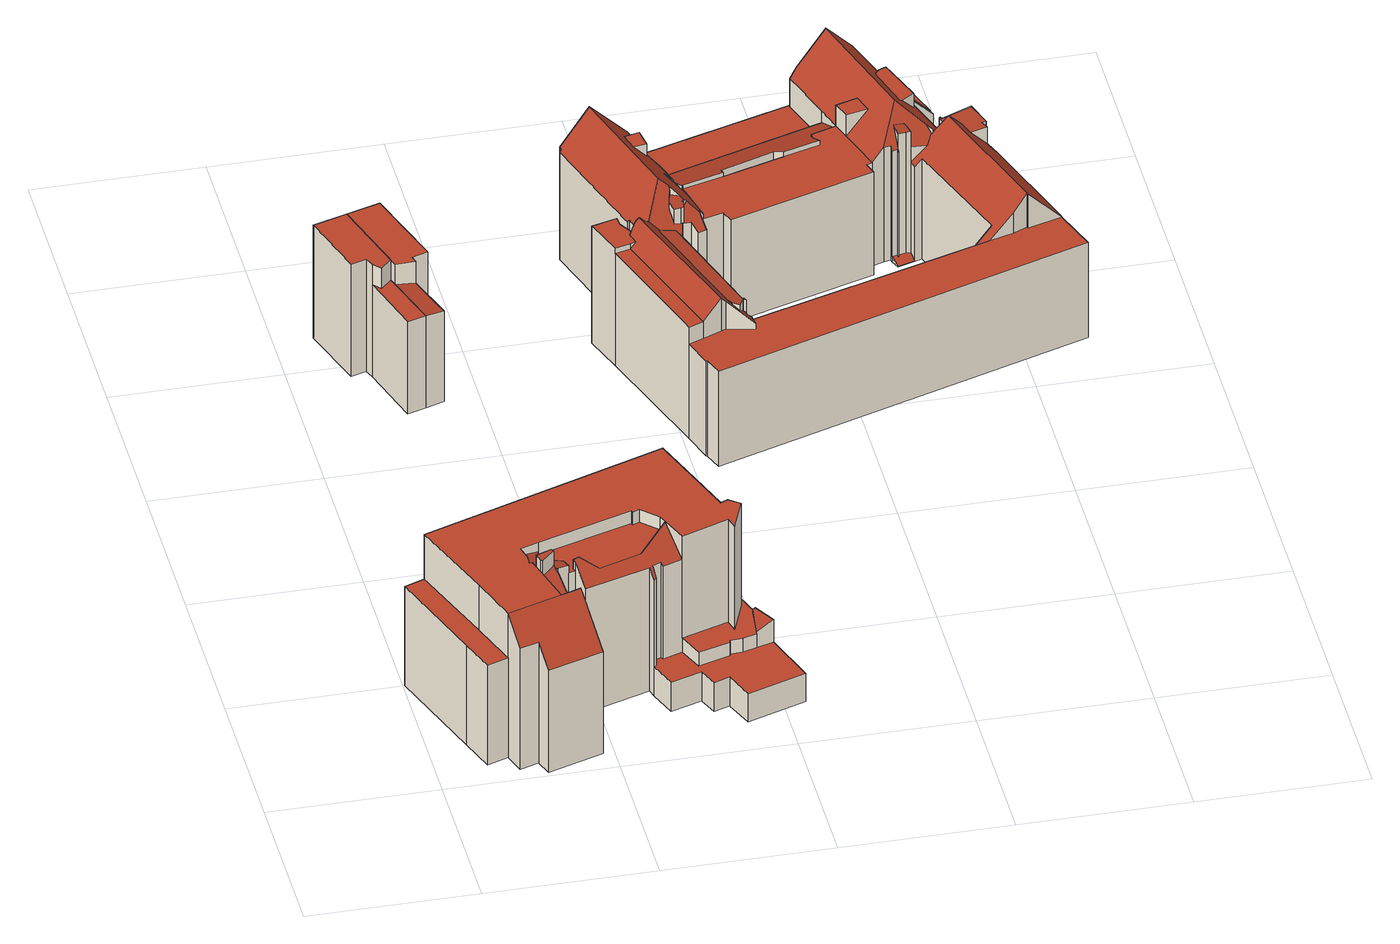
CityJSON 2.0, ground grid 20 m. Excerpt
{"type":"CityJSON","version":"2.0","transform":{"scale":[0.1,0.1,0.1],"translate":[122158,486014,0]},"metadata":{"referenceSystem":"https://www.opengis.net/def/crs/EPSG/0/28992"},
"CityObjects":{
"building1":{"type":"Building","attributes":{"aantal_verblijfsobjecten":10,"bouwjaar":1900,"gebruiksdoel":"woonfunctie","oppervlakte_max":446,"oppervlakte_min":137,"rdf_seealso":"http://bag.basisregistraties.overheid.nl/bag/id/pand/0363100012182001","rf_extrusion_mode":"standard","rf_force_lod11":false,"rf_h_ground":0.397,"rf_h_pc_98p":0,"rf_h_roof_50p":19.77,"rf_h_roof_70p":19.85,"rf_h_roof_max":20.08,"rf_h_roof_min":4.27,"rf_h_roof_ridge":21.34,"rf_is_glass_roof":false,"rf_nodata_frac":0.12,"rf_nodata_r":0,"rf_pc_select":"_HIGHEST_YET_INSUFFICIENT_COVERAGE","rf_pc_year":0,"rf_pointcloud_unusable":false,"rf_pt_density":17.33,"rf_ridgelines":3,"rf_rmse_lod22":0.265,"rf_roof_planes":31,"rf_roof_type":"slanted","rf_success":true,"rf_t_run":213,"rf_volume_lod22":11363.54,"status":"Pand in gebruik"},"children":["building1-1"]},
"building1-1":{"type":"BuildingPart","parents":["building1"],"geometry":[{"type":"Solid","lod":"2.2","boundaries":[[[[0,1,2,3,4,5,6,7,8,9,10,11,12,13,14,15,16,17,18,19,20,21,22,23,24,25,26,27,28,29]],[[30,8,7,31]],[[32,9,8,30]],[[33,13,12,34]],[[34,12,11,35]],[[36,37,38]],[[39,40,38]],[[41,42,43,44]],[[45,46,42,41]],[[47,48,2,1,49]],[[50,3,2,48]],[[51,52,53,54,55]],[[52,51,56]],[[55,54,57,58]],[[58,57,59,60]],[[61,17,16,62]],[[63,64,65,62,66]],[[67,25,24,68]],[[69,26,25,67]],[[46,6,5,70]],[[68,24,23,71]],[[53,72,73,74]],[[74,73,75,76]],[[77,78,20,19,79]],[[79,19,18,80,81]],[[82,14,13,33]],[[83,84,85,86]],[[87,15,14,82]],[[66,62,16,15,87,88]],[[89,35,11,10,90]],[[90,10,9,32]],[[91,92,93,94]],[[95,96,35,89]],[[97,98,99,100]],[[84,101,102,103]],[[103,102,104,105]],[[106,70,5,4,107]],[[40,39,70,106]],[[94,93,64,63]],[[108,28,27,109]],[[71,23,22,110]],[[111,112,113,114]],[[80,18,17,61]],[[112,21,20,78]],[[115,50,116,117]],[[118,29,28,108]],[[119,118,120,121]],[[122,0,29,118,119]],[[123,124,125,37,126]],[[107,4,3,50,115]],[[126,37,36,127,128]],[[128,127,101,84,83]],[[129,130,98,97]],[[131,132,133,134]],[[135,136,72,53,52]],[[134,133,136,135]],[[76,75,137,138]],[[138,137,139,140]],[[140,139,141,142]],[[143,142,141,110,144]],[[114,113,142,143]],[[144,110,22,21,112,111]],[[145,146,147,130,129]],[[88,87,96,95]],[[148,149,150,151]],[[152,153,146,145]],[[81,80,65,64]],[[121,120,132,131]],[[31,7,6,46,45]],[[151,150,48,47]],[[100,99,154,155]],[[56,156,157]],[[155,154,156,56]],[[158,159,147,146]],[[117,116,159,158]],[[149,148,160]],[[44,43,125,124]],[[86,85,124,123]],[[109,27,26,69]],[[161,162,153,152]],[[105,104,162,161]],[[92,163,78,77]],[[60,59,163,92,91]],[[49,1,0,122]],[[144,111,114,143]],[[96,87,82,33,34,35]],[[65,80,61,62]],[[31,45,41,89,90,32,30]],[[162,104,102,101,127,36,38,40,106,107,115,117,158,146,153]],[[149,160,157,156,154,99,98,130,147,159,116,50,48,150]],[[125,43,42,46,70,39,38,37]],[[86,123,126,128,83]],[[109,69,67,68,71,110,141,139,137,75,73,72,136,133,132,120,118,108]],[[92,77,79,81,64,93]],[[163,59,57,54,53,74,76,138,140,142,113,112,78]],[[60,91,94,63,66,88,95,89,41,44,124,85,84,103,105,161,152,145,129,97,100,155,56,51,55,58]],[[49,122,119,121,131,134,135,52,56,157,160,148,151,47]]]],"semantics":{"surfaces":[{"type":"GroundSurface"},{"type":"WallSurface","on_footprint_edge":true},{"type":"WallSurface","on_footprint_edge":false},{"type":"RoofSurface","rf_azimuth":272.15,"rf_h_roof_50p":6.87,"rf_h_roof_70p":6.9,"rf_h_roof_max":7.35,"rf_h_roof_min":6.63,"rf_slope":24.23},{"type":"RoofSurface","rf_azimuth":263.08,"rf_h_roof_50p":13.79,"rf_h_roof_70p":13.81,"rf_h_roof_max":19.85,"rf_h_roof_min":13.75,"rf_slope":0.745},{"type":"RoofSurface","rf_azimuth":60.07,"rf_h_roof_50p":5.79,"rf_h_roof_70p":5.99,"rf_h_roof_max":19.91,"rf_h_roof_min":5.26,"rf_slope":19},{"type":"RoofSurface","rf_azimuth":161.35,"rf_h_roof_50p":17.68,"rf_h_roof_70p":18.63,"rf_h_roof_max":20.16,"rf_h_roof_min":14.48,"rf_slope":50},{"type":"RoofSurface","rf_azimuth":23.33,"rf_h_roof_50p":19.06,"rf_h_roof_70p":19.16,"rf_h_roof_max":21.42,"rf_h_roof_min":18.66,"rf_slope":11.37},{"type":"RoofSurface","rf_azimuth":161.69,"rf_h_roof_50p":18.2,"rf_h_roof_70p":18.2,"rf_h_roof_max":19.94,"rf_h_roof_min":18.19,"rf_slope":0.114},{"type":"RoofSurface","rf_azimuth":157.73,"rf_h_roof_50p":17.72,"rf_h_roof_70p":18.81,"rf_h_roof_max":21.37,"rf_h_roof_min":15.28,"rf_slope":40.27},{"type":"RoofSurface","rf_azimuth":182.2,"rf_h_roof_50p":21.42,"rf_h_roof_70p":21.42,"rf_h_roof_max":21.42,"rf_h_roof_min":21.36,"rf_slope":6.12},{"type":"RoofSurface","rf_azimuth":179.22,"rf_h_roof_50p":4.28,"rf_h_roof_70p":4.3,"rf_h_roof_max":17.35,"rf_h_roof_min":4.23,"rf_slope":0.705},{"type":"RoofSurface","rf_azimuth":234.63,"rf_h_roof_50p":13.79,"rf_h_roof_70p":13.79,"rf_h_roof_max":19.9,"rf_h_roof_min":13.77,"rf_slope":0.523},{"type":"RoofSurface","rf_azimuth":128.57,"rf_h_roof_50p":6.13,"rf_h_roof_70p":6.14,"rf_h_roof_max":19.88,"rf_h_roof_min":6.1,"rf_slope":0.554},{"type":"RoofSurface","rf_azimuth":202.27,"rf_h_roof_50p":19.87,"rf_h_roof_70p":19.88,"rf_h_roof_max":20.16,"rf_h_roof_min":19.81,"rf_slope":0.166},{"type":"RoofSurface","rf_azimuth":161.08,"rf_h_roof_50p":18.08,"rf_h_roof_70p":18.5,"rf_h_roof_max":19.94,"rf_h_roof_min":16.49,"rf_slope":42.46}],"values":[[0,1,1,1,1,2,2,2,2,1,1,2,2,2,2,1,2,1,1,1,1,2,2,1,1,1,2,1,1,1,1,2,2,2,2,2,1,2,2,1,1,2,1,1,2,1,2,1,2,1,2,2,2,2,2,2,2,2,2,2,2,1,2,2,2,2,2,2,1,2,2,2,2,2,2,2,2,2,1,2,2,2,2,1,3,4,5,6,7,8,9,10,11,12,13,14,15]]}}]},
"building2":{"type":"Building","attributes":{"aantal_verblijfsobjecten":4,"bouwjaar":1893,"gebruiksdoel":"woonfunctie","oppervlakte_max":53,"oppervlakte_min":47,"rdf_seealso":"http://bag.basisregistraties.overheid.nl/bag/id/pand/0363100012182004","rf_extrusion_mode":"standard","rf_force_lod11":false,"rf_h_ground":0.589,"rf_h_pc_98p":0,"rf_h_roof_50p":15.72,"rf_h_roof_70p":15.76,"rf_h_roof_max":15.95,"rf_h_roof_min":12.97,"rf_is_glass_roof":false,"rf_nodata_frac":0.0359,"rf_nodata_r":0,"rf_pc_select":"PREFERRED_AND_LATEST","rf_pc_year":0,"rf_pointcloud_unusable":false,"rf_pt_density":17.27,"rf_ridgelines":0,"rf_rmse_lod22":0.246,"rf_roof_planes":3,"rf_roof_type":"slanted","rf_success":true,"rf_t_run":13,"rf_volume_lod22":802.46,"status":"Pand in gebruik"},"children":["building2-1"]},
"building2-1":{"type":"BuildingPart","parents":["building2"],"geometry":[{"type":"Solid","lod":"2.2","boundaries":[[[[164,165,166,167,168,169,170,171]],[[172,165,164,173]],[[173,164,171,174]],[[174,171,170,175]],[[176,167,166,177]],[[178,179,177,180]],[[175,170,169,181,182]],[[180,177,166,165,172]],[[183,168,167,176]],[[182,181,179,178]],[[181,169,168,183]],[[182,178,180,172,173,174,175]],[[181,183,176,177,179]]]],"semantics":{"surfaces":[{"type":"GroundSurface"},{"type":"WallSurface","on_footprint_edge":true},{"type":"WallSurface","on_footprint_edge":false},{"type":"RoofSurface","rf_azimuth":137.83,"rf_h_roof_50p":15.75,"rf_h_roof_70p":15.77,"rf_h_roof_max":15.8,"rf_h_roof_min":15.7,"rf_slope":0.529},{"type":"RoofSurface","rf_azimuth":251.01,"rf_h_roof_50p":13.01,"rf_h_roof_70p":13.01,"rf_h_roof_max":15.7,"rf_h_roof_min":13,"rf_slope":0.188}],"values":[[0,1,1,1,1,2,1,1,1,2,1,3,4]]}}]},
"building3":{"type":"Building","attributes":{"aantal_verblijfsobjecten":4,"bouwjaar":1939,"gebruiksdoel":"woonfunctie","oppervlakte_max":56,"oppervlakte_min":45,"rdf_seealso":"http://bag.basisregistraties.overheid.nl/bag/id/pand/0363100012182005","rf_extrusion_mode":"standard","rf_force_lod11":false,"rf_h_ground":0.636,"rf_h_pc_98p":0,"rf_h_roof_50p":15.72,"rf_h_roof_70p":15.75,"rf_h_roof_max":15.9,"rf_h_roof_min":12.86,"rf_is_glass_roof":false,"rf_nodata_frac":0.00826,"rf_nodata_r":0,"rf_pc_select":"PREFERRED_AND_LATEST","rf_pc_year":0,"rf_pointcloud_unusable":false,"rf_pt_density":17.13,"rf_ridgelines":0,"rf_rmse_lod22":0.226,"rf_roof_planes":3,"rf_roof_type":"slanted","rf_success":true,"rf_t_run":14,"rf_volume_lod22":866.54,"status":"Pand in gebruik"},"children":["building3-1"]},
"building3-1":{"type":"BuildingPart","parents":["building3"],"geometry":[{"type":"Solid","lod":"2.2","boundaries":[[[[165,184,185,186,187,188,167,189]],[[190,184,165,172]],[[191,192,193,194]],[[194,193,187,186,195]],[[195,186,185,196]],[[196,185,184,190]],[[192,189,167,176]],[[176,167,188,197]],[[172,165,189,192,191]],[[197,188,187,193]],[[172,191,194,195,196,190]],[[197,193,192,176]]]],"semantics":{"surfaces":[{"type":"GroundSurface"},{"type":"WallSurface","on_footprint_edge":true},{"type":"WallSurface","on_footprint_edge":false},{"type":"RoofSurface","rf_azimuth":175.26,"rf_h_roof_50p":15.74,"rf_h_roof_70p":15.76,"rf_h_roof_max":15.79,"rf_h_roof_min":15.69,"rf_slope":0.528},{"type":"RoofSurface","rf_azimuth":74.83,"rf_h_roof_50p":12.9,"rf_h_roof_70p":12.94,"rf_h_roof_max":12.99,"rf_h_roof_min":12.82,"rf_slope":3.68}],"values":[[0,1,2,1,1,1,1,1,1,1,3,4]]}}]},
"building4":{"type":"Building","attributes":{"aantal_verblijfsobjecten":71,"bouwjaar":1909,"gebruiksdoel":"industriefunctie,woonfunctie","oppervlakte_max":155,"oppervlakte_min":1,"rdf_seealso":"http://bag.basisregistraties.overheid.nl/bag/id/pand/0363100012182002","rf_extrusion_mode":"standard","rf_force_lod11":false,"rf_h_ground":0.539,"rf_h_pc_98p":0,"rf_h_roof_50p":14.4,"rf_h_roof_70p":15.92,"rf_h_roof_max":19.08,"rf_h_roof_min":5.67,"rf_h_roof_ridge":19.33,"rf_is_glass_roof":false,"rf_nodata_frac":0.0251,"rf_nodata_r":0,"rf_pc_select":"PREFERRED_AND_LATEST","rf_pc_year":0,"rf_pointcloud_unusable":false,"rf_pt_density":17.72,"rf_ridgelines":11,"rf_rmse_lod22":0.634,"rf_roof_planes":47,"rf_roof_type":"slanted","rf_success":true,"rf_t_run":554,"rf_volume_lod22":19381.36,"status":"Pand in gebruik"},"children":["building4-1"]},
"building4-1":{"type":"BuildingPart","parents":["building4"],"geometry":[{"type":"Solid","lod":"2.2","boundaries":[[[[198,199,200,201,202,203,204,205,206,207,208,209,210,211,212,213,214,215,216,217,218,219,220,221,222,223,224,225,226,227,228],[229,230,231,232,233,234,235,236,237,238,239,240,241,242,243,244,245,246,247,248,249,250,251,252,253,254,255,256,257]],[[258,250,249,259]],[[260,261,262]],[[263,200,199,264]],[[265,214,213,266]],[[267,215,214,265]],[[268,269,270,260]],[[271,272,208,207,273]],[[274,275,276,277,278]],[[277,276,279,280]],[[281,221,220,282]],[[283,218,217,284]],[[285,286,219,218,283]],[[287,288,289,290]],[[291,292,216,215,267]],[[293,294,206,205,295]],[[273,207,206,294]],[[296,297,298,299]],[[259,249,248,300]],[[301,242,241,302]],[[303,246,245,304]],[[304,245,244,305]],[[306,210,209,307]],[[307,209,208,272]],[[308,309,310,311,312]],[[313,314,309,308]],[[315,316,317]],[[316,315,318,319,320]],[[302,241,240,321]],[[322,243,242,301]],[[323,324,325,326]],[[327,239,238,328,329]],[[329,328,330,331]],[[284,217,216,292]],[[332,237,236,333]],[[334,235,234,335]],[[336,333,236,235,334]],[[335,234,233,337]],[[337,233,232,338]],[[339,340,231,230,341]],[[342,338,232,231,340]],[[343,344,227,226,345]],[[346,202,201,347]],[[348,349,350]],[[351,352,353]],[[290,289,353]],[[282,220,219,286]],[[354,355,286,285]],[[356,357,358,359]],[[357,204,203,360]],[[345,226,225,297,296]],[[361,362,363,364]],[[365,366,355,354]],[[367,368,366,365]],[[305,244,243,322]],[[338,342,369]],[[368,367,369]],[[370,371,372,373]],[[374,375,376]],[[321,240,239,327]],[[377,212,211,378,379]],[[266,213,212,377]],[[379,378,269,268]],[[311,310,380,381]],[[382,383,384,385]],[[324,323,386]],[[383,382,386]],[[387,388,389,390]],[[391,392,294,293]],[[393,394,256,255,395]],[[396,229,257,397]],[[398,399,400,401]],[[373,372,402,403]],[[403,402,404,405]],[[328,238,237,332]],[[406,360,203,202,346]],[[407,408,409,410]],[[408,407,411]],[[408,412,352,351]],[[292,291,413]],[[295,205,204,357,356]],[[414,387,412,408]],[[359,358,388,387,414]],[[410,409,415]],[[416,391,417,418]],[[385,384,419,392,391,416]],[[272,271,420]],[[419,384,420]],[[421,422,423,288,287]],[[395,255,254,424]],[[424,254,253,425,426]],[[405,404,427,428]],[[347,201,200,263]],[[349,348,429,430]],[[424,431,394,393]],[[397,257,256,394]],[[280,279,344,343]],[[432,433,434,435]],[[430,429,431,424]],[[436,437,438]],[[299,298,439]],[[278,277,440]],[[326,325,441]],[[418,417,441]],[[442,198,228,443]],[[444,445,318,315]],[[331,330,445,444]],[[288,423,446,447]],[[443,228,227,344]],[[448,449,450,451]],[[451,450,360,406]],[[452,448,453]],[[454,390,389,455,456]],[[320,319,457,458,459,460]],[[460,459,375,374]],[[458,457,333,336]],[[459,458,461]],[[462,303,381]],[[312,311,447,463]],[[463,447,446,464,465]],[[466,247,246,303,462]],[[300,248,247,466]],[[467,468,456,469]],[[469,456,455,449,448,452]],[[468,467,470]],[[471,472,390,454]],[[473,313,472,471]],[[474,475,314,313,473]],[[476,477,433,432]],[[425,253,252,478]],[[381,380,479,480]],[[481,482,483,484]],[[485,486,437,436]],[[364,363,482,481]],[[487,488,489]],[[488,487,490,491]],[[490,487,492]],[[261,260,270,492]],[[493,222,221,281]],[[494,223,222,493]],[[371,224,223,494]],[[297,225,224,371,370]],[[435,434,495,400]],[[401,400,495,275,274]],[[399,398,496]],[[497,498,499]],[[498,500,501]],[[465,464,422,421]],[[480,479,502,503]],[[503,502,504,505]],[[505,504,475,474]],[[426,425,506,507]],[[507,506,500,498,497]],[[508,251,250,258]],[[478,252,251,508]],[[484,483,509,510]],[[510,509,486,485]],[[511,442,477,476]],[[264,199,198,442,511]],[[512,513,514]],[[362,361,514]],[[515,516,517]],[[516,515,513,518]],[[518,513,512,519]],[[341,230,229,396]],[[378,211,210,306]],[[428,427,340,339]],[[413,291,267,265,266,377,379,268,260,262]],[[292,413,262,261,365,354,285,283,284]],[[415,411,407,410]],[[419,420,271,273,294,392]],[[321,520,295,356,359,414,408,411,415,409,302]],[[440,277,280,343,345,296,299,439]],[[418,441,325,324,386,382,385,416]],[[460,374,376,317,316,320]],[[333,457,319,318,445,330,328,332]],[[447,311,381,303,304,305,322,301,302,409,408,351,353,289,288]],[[449,455,389,388,358,357,360,450]],[[470,467,469,452,453]],[[465,421,287,290,353,352,412,387,390,472,313,308,312,463]],[[488,491,520,321,327,329,331,444,315,317,376,375,459,461,489]],[[261,492,487,489,461,458,336,334,335,337,338,369,367,365]],[[297,370,373,298]],[[475,504,502,479,380,310,309,314]],[[422,464,446,423]],[[401,403,405,428,339,341,396,397,394,431,429,348,350,499,498,501,496,398]],[[507,497,499,350,349,430,424,393,395,424,426]],[[438,300,466,462,381,480,503,505,474,473,471,454,456,468,470,453,448,451,406,346,521,517,516,518,519,436]],[[477,442,443,344,279,276,275,495,434,433]],[[264,511,476,432,435,400,399,496,521,346,347,263]],[[519,512,514,361,364,481,484,510,485,436]],[[378,306,307,272,420,384,383,386,323,326,441,417,391,293,295,520,491,490,492,270,269]],[[300,438,437,486,509,483,482,363,362,514,513,515,517,521,496,501,500,506,425,478,508,258,259]],[[340,427,404,402,372,371,494,493,281,282,286,355,366,368,369,342]],[[403,401,274,278,440,439,298,373]]]],"semantics":{"surfaces":[{"type":"GroundSurface"},{"type":"WallSurface","on_footprint_edge":true},{"type":"WallSurface","on_footprint_edge":false},{"type":"RoofSurface","rf_azimuth":244.93,"rf_h_roof_50p":16.25,"rf_h_roof_70p":16.29,"rf_h_roof_max":16.38,"rf_h_roof_min":16.09,"rf_slope":3.89},{"type":"RoofSurface","rf_azimuth":72.17,"rf_h_roof_50p":15.71,"rf_h_roof_70p":16.6,"rf_h_roof_max":18.03,"rf_h_roof_min":13.18,"rf_slope":45.79},{"type":"RoofSurface","rf_azimuth":70.13,"rf_h_roof_50p":17.22,"rf_h_roof_70p":17.22,"rf_h_roof_max":17.47,"rf_h_roof_min":17.21,"rf_slope":0.348},{"type":"RoofSurface","rf_azimuth":12.03,"rf_h_roof_50p":10.59,"rf_h_roof_70p":10.62,"rf_h_roof_max":17.18,"rf_h_roof_min":10.5,"rf_slope":1.11},{"type":"RoofSurface","rf_azimuth":252.82,"rf_h_roof_50p":17.02,"rf_h_roof_70p":18.02,"rf_h_roof_max":19.64,"rf_h_roof_min":14.22,"rf_slope":46.47},{"type":"RoofSurface","rf_azimuth":46.56,"rf_h_roof_50p":16.28,"rf_h_roof_70p":16.29,"rf_h_roof_max":16.95,"rf_h_roof_min":16.23,"rf_slope":0.94},{"type":"RoofSurface","rf_azimuth":70.13,"rf_h_roof_50p":17.18,"rf_h_roof_70p":17.18,"rf_h_roof_max":17.58,"rf_h_roof_min":17.18,"rf_slope":0.348},{"type":"RoofSurface","rf_azimuth":56.95,"rf_h_roof_50p":17.36,"rf_h_roof_70p":17.39,"rf_h_roof_max":17.43,"rf_h_roof_min":17.31,"rf_slope":4.83},{"type":"RoofSurface","rf_azimuth":161.78,"rf_h_roof_50p":1.02,"rf_h_roof_70p":1.1,"rf_h_roof_max":15.52,"rf_h_roof_min":0.769,"rf_slope":27.71},{"type":"RoofSurface","rf_azimuth":61.2,"rf_h_roof_50p":14.4,"rf_h_roof_70p":14.4,"rf_h_roof_max":17.23,"rf_h_roof_min":14.39,"rf_slope":0.0442},{"type":"RoofSurface","rf_azimuth":42.61,"rf_h_roof_50p":10.66,"rf_h_roof_70p":10.67,"rf_h_roof_max":17.35,"rf_h_roof_min":10.63,"rf_slope":0.128},{"type":"RoofSurface","rf_azimuth":51.48,"rf_h_roof_50p":17.37,"rf_h_roof_70p":17.38,"rf_h_roof_max":17.4,"rf_h_roof_min":17.34,"rf_slope":1.43},{"type":"RoofSurface","rf_azimuth":343,"rf_h_roof_50p":13.77,"rf_h_roof_70p":14.17,"rf_h_roof_max":14.88,"rf_h_roof_min":12.77,"rf_slope":21.32},{"type":"RoofSurface","rf_azimuth":163.09,"rf_h_roof_50p":17.15,"rf_h_roof_70p":17.73,"rf_h_roof_max":19.47,"rf_h_roof_min":15.45,"rf_slope":47.01},{"type":"RoofSurface","rf_azimuth":252.39,"rf_h_roof_50p":15.57,"rf_h_roof_70p":16.55,"rf_h_roof_max":18.03,"rf_h_roof_min":2.18,"rf_slope":42.67},{"type":"RoofSurface","rf_azimuth":147.05,"rf_h_roof_50p":15.57,"rf_h_roof_70p":15.59,"rf_h_roof_max":16.29,"rf_h_roof_min":15.51,"rf_slope":0.4},{"type":"RoofSurface","rf_azimuth":341.85,"rf_h_roof_50p":14.34,"rf_h_roof_70p":14.59,"rf_h_roof_max":15.19,"rf_h_roof_min":5.67,"rf_slope":0.526},{"type":"RoofSurface","rf_azimuth":341.85,"rf_h_roof_50p":5.68,"rf_h_roof_70p":5.69,"rf_h_roof_max":14.59,"rf_h_roof_min":5.68,"rf_slope":0.526},{"type":"RoofSurface","rf_azimuth":72.42,"rf_h_roof_50p":16.51,"rf_h_roof_70p":17.03,"rf_h_roof_max":17.99,"rf_h_roof_min":13.46,"rf_slope":45.42},{"type":"RoofSurface","rf_azimuth":72.45,"rf_h_roof_50p":15.66,"rf_h_roof_70p":15.74,"rf_h_roof_max":15.99,"rf_h_roof_min":15.46,"rf_slope":9.97},{"type":"RoofSurface","rf_azimuth":73.24,"rf_h_roof_50p":16.99,"rf_h_roof_70p":17.9,"rf_h_roof_max":19.69,"rf_h_roof_min":14.11,"rf_slope":46.98},{"type":"RoofSurface","rf_azimuth":105.24,"rf_h_roof_50p":13.28,"rf_h_roof_70p":14.88,"rf_h_roof_max":17.1,"rf_h_roof_min":13.26,"rf_slope":0.978},{"type":"RoofSurface","rf_azimuth":252.93,"rf_h_roof_50p":17.13,"rf_h_roof_70p":18.1,"rf_h_roof_max":19.69,"rf_h_roof_min":14.57,"rf_slope":46.58},{"type":"RoofSurface","rf_azimuth":111.99,"rf_h_roof_50p":17.44,"rf_h_roof_70p":17.46,"rf_h_roof_max":17.9,"rf_h_roof_min":17.4,"rf_slope":2.48},{"type":"RoofSurface","rf_azimuth":73.11,"rf_h_roof_50p":17.18,"rf_h_roof_70p":17.96,"rf_h_roof_max":19.64,"rf_h_roof_min":10.44,"rf_slope":46.58},{"type":"RoofSurface","rf_azimuth":162.72,"rf_h_roof_50p":16.18,"rf_h_roof_70p":17.4,"rf_h_roof_max":19.35,"rf_h_roof_min":13.15,"rf_slope":46.94},{"type":"RoofSurface","rf_azimuth":155.61,"rf_h_roof_50p":13.31,"rf_h_roof_70p":13.32,"rf_h_roof_max":17.3,"rf_h_roof_min":13.28,"rf_slope":0.348},{"type":"RoofSurface","rf_azimuth":251.62,"rf_h_roof_50p":16.81,"rf_h_roof_70p":17.25,"rf_h_roof_max":17.99,"rf_h_roof_min":15.51,"rf_slope":42.78}],"values":[[0,1,2,1,1,1,2,1,2,2,1,1,1,2,1,1,1,2,1,1,1,1,1,1,2,2,2,2,1,1,2,1,2,1,1,1,1,1,1,1,1,1,1,2,2,2,1,2,2,1,1,2,2,2,1,2,2,2,2,1,1,1,2,2,2,2,2,2,2,1,1,2,2,2,1,1,2,2,2,2,1,2,2,2,2,2,2,2,2,1,1,2,1,2,2,1,2,2,2,2,2,2,2,2,1,2,2,2,1,2,2,2,2,2,2,2,2,2,2,2,1,1,2,2,2,2,2,2,2,1,2,2,2,2,2,2,2,2,1,1,1,1,2,2,2,2,2,2,2,2,2,2,2,1,1,2,2,2,1,2,2,2,2,2,1,1,2,3,4,5,6,7,8,9,10,11,12,13,14,15,16,17,18,19,20,21,22,23,24,25,26,27,28,29,30]]}}]}
},
"vertices":[
[262,132,4],[185,107,4],[178,128,4],[170,126,4],[156,121,4],[156,120,4],[172,74,4],[187,28,4],[121,6,4],[114,26,4],[92,19,4],[84,44,4],[59,35,4],[44,76,4],[2,200,4],[26,209,4],[316,310,4],[340,318,4],[352,286,4],[369,235,4],[379,206,4],[390,175,4],[403,140,4],[425,76,4],[355,52,4],[342,86,4],[323,79,4],[314,102,4],[277,90,4],[265,122,4],[121,6,142],[187,28,141],[114,26,167],[44,76,138],[59,35,138],[84,44,138],[153,126,193],[153,126,195],[154,123,193],[156,119,190],[156,119,194],[148,66,198],[148,66,150],[136,112,190],[136,112,198],[172,74,198],[172,74,149],[178,128,192],[178,128,182],[185,107,171],[170,126,182],[301,143,199],[301,143,168],[301,143,62],[357,163,61],[357,163,199],[289,175,199],[361,148,61],[361,148,199],[378,190,61],[378,190,199],[340,318,53],[316,310,62],[327,279,199],[327,279,138],[327,279,64],[316,310,199],[342,86,43],[355,52,42],[323,79,43],[156,120,190],[425,76,42],[301,143,43],[313,114,43],[313,114,61],[351,125,43],[351,125,61],[379,206,138],[379,206,61],[369,235,138],[352,286,55],[352,286,138],[2,200,138],[133,123,214],[133,123,198],[135,114,198],[135,114,213],[26,209,138],[26,209,198],[84,44,198],[92,19,167],[365,200,199],[365,200,138],[356,196,138],[356,196,199],[64,102,198],[64,102,138],[258,199,199],[258,199,182],[266,203,182],[266,203,199],[133,123,195],[130,132,193],[130,132,198],[127,132,194],[127,132,198],[156,120,194],[156,121,194],[277,90,43],[314,102,43],[403,140,43],[390,175,67],[390,175,61],[387,174,61],[387,174,65],[170,126,192],[167,140,182],[167,140,189],[265,122,43],[265,122,160],[268,124,43],[268,124,161],[262,132,170],[138,113,212],[138,113,198],[138,113,191],[153,126,214],[151,130,192],[151,130,214],[257,202,199],[257,202,182],[266,134,171],[266,134,43],[276,138,43],[276,138,171],[278,135,168],[278,135,43],[352,128,43],[352,128,61],[366,129,43],[366,129,61],[383,134,43],[383,134,61],[383,134,64],[403,140,73],[145,167,198],[145,167,186],[145,167,182],[183,135,195],[183,135,182],[176,132,182],[176,132,195],[123,160,198],[123,160,189],[285,184,182],[285,184,199],[289,175,182],[255,144,182],[139,150,189],[139,150,182],[205,127,182],[127,144,198],[127,144,192],[365,200,61],
[45,858,6],[85,871,6],[114,777,6],[137,703,6],[115,696,6],[92,773,6],[88,784,6],[70,778,6],[85,871,158],[45,858,158],[70,778,157],[88,784,157],[137,703,130],[114,777,130],[101,764,157],[101,764,130],[114,777,157],[92,773,130],[92,773,157],[115,696,130],
[125,883,6],[157,783,6],[138,777,6],[140,769,6],[159,710,6],[117,768,6],[125,883,158],[117,768,157],[117,768,130],[140,769,128],[140,769,157],[138,777,157],[157,783,157],[159,710,128],
[385,800,5],[341,945,5],[343,946,5],[342,950,5],[378,962,5],[423,975,5],[627,1039,5],[663,1050,5],[695,1060,5],[741,1075,5],[768,994,5],[770,989,5],[734,978,5],[759,904,5],[760,901,5],[796,913,5],[806,883,5],[801,882,5],[805,872,5],[809,860,5],[813,861,5],[857,730,5],[875,677,5],[427,527,5],[419,549,5],[418,549,5],[407,585,5],[357,737,5],[341,784,5],[371,793,5],[385,798,5],[481,620,5],[485,618,5],[484,615,5],[646,665,5],[655,679,5],[776,719,5],[729,860,5],[720,857,5],[700,851,5],[696,862,5],[695,866,5],[687,864,5],[673,859,5],[666,857,5],[671,842,5],[498,788,5],[493,803,5],[469,796,5],[464,794,5],[464,793,5],[469,779,5],[459,776,5],[453,783,5],[443,782,5],[436,754,5],[476,624,5],[477,627,5],[479,622,5],[479,620,5],[459,776,141],[469,779,141],[764,883,161],[764,883,177],[779,886,162],[343,946,153],[341,945,150],[806,883,163],[796,913,164],[801,882,163],[758,903,161],[758,903,143],[764,883,143],[768,994,106],[768,994,104],[741,1075,105],[387,768,174],[387,768,133],[382,763,133],[382,763,163],[382,763,167],[372,781,133],[372,781,163],[427,527,133],[875,677,133],[813,861,136],[809,860,141],[857,730,134],[857,730,133],[581,892,150],[581,892,144],[624,905,144],[624,905,150],[805,872,163],[805,872,141],[695,1060,158],[695,1060,105],[663,1050,194],[357,737,163],[357,737,156],[375,742,156],[375,742,163],[464,793,157],[666,857,144],[673,859,144],[469,796,144],[493,803,144],[498,788,144],[734,978,144],[770,989,104],[459,855,149],[459,855,57],[459,856,57],[459,856,144],[459,856,149],[453,875,141],[453,875,57],[703,864,154],[703,864,175],[702,883,174],[703,864,12],[712,866,12],[712,866,174],[687,864,159],[671,842,144],[719,927,174],[719,927,172],[702,983,172],[702,983,175],[695,866,159],[696,862,12],[696,862,154],[702,864,12],[702,864,154],[700,851,6],[720,857,6],[729,860,140],[776,719,142],[720,857,132],[655,679,25],[646,665,13],[484,615,135],[484,615,133],[485,618,134],[646,665,133],[371,793,162],[371,793,133],[341,784,163],[378,962,194],[342,950,153],[462,616,156],[462,616,158],[457,626,158],[619,926,144],[619,926,141],[620,919,144],[817,718,178],[817,718,133],[627,1039,154],[627,1039,106],[619,1034,106],[619,1034,144],[423,975,107],[430,791,175],[430,791,166],[433,780,154],[433,780,174],[816,720,178],[816,720,133],[799,712,160],[799,712,133],[771,704,133],[407,585,155],[407,585,133],[424,592,133],[424,592,155],[716,879,173],[716,879,166],[714,885,173],[760,901,161],[759,904,142],[759,904,161],[461,849,57],[461,849,144],[737,939,172],[737,939,153],[722,983,155],[722,983,172],[722,929,172],[640,967,128],[640,967,106],[444,902,107],[444,902,130],[718,994,155],[718,994,107],[479,622,155],[479,622,138],[477,627,155],[481,620,136],[479,620,138],[397,768,172],[397,768,153],[391,768,147],[391,768,178],[446,601,133],[446,601,177],[452,604,133],[452,604,170],[423,975,144],[649,936,172],[649,936,144],[656,915,144],[656,915,172],[675,944,172],[649,936,141],[785,867,162],[640,967,144],[682,921,172],[718,994,172],[710,991,165],[710,991,172],[722,983,107],[767,994,106],[571,900,146],[571,900,57],[581,892,57],[476,624,155],[436,754,126],[436,754,155],[484,597,133],[484,597,140],[470,612,149],[470,612,157],[476,624,141],[390,789,152],[390,789,133],[386,786,133],[386,786,147],[447,796,174],[447,796,165],[451,800,169],[382,744,163],[378,758,163],[704,985,172],[385,800,133],[385,798,133],[703,861,152],[703,861,11],[508,870,57],[508,870,144],[427,931,153],[427,931,107],[435,933,107],[435,933,144],[427,931,173],[409,926,174],[444,902,145],[428,921,107],[428,921,155],[718,867,11],[718,867,133],[718,867,153],[718,867,174],[737,870,150],[469,796,151],[508,870,149],[507,877,57],[507,877,147],[464,794,158],[430,907,174],[430,907,157],[428,921,174],[415,904,174],[445,901,144],[445,901,131],[453,875,144],[442,871,157],[442,871,57],[387,801,152],[387,801,133],[443,782,152],[456,855,57],[456,855,147],[441,781,174],[441,781,153],[444,782,153],[444,782,174],[445,793,174],[445,793,164],[745,879,159],[745,879,157],[743,879,157],[745,879,164],[740,886,166],[747,880,161],[419,549,133],[418,549,133],[391,768,132],[404,779,163],[424,767,156],[424,767,146],[412,768,158],[424,767,144],[425,769,145],[455,854,57],[455,854,148],[455,856,57],[455,856,148],[432,767,141],[432,767,155],[453,783,151],[446,792,162],[446,792,174],[385,800,150],[434,807,175],[434,807,181],[432,800,175],[434,808,182],[434,808,184],[433,810,185],[434,807,185],[445,803,174],[708,903,193],[423,815,193]
]}
